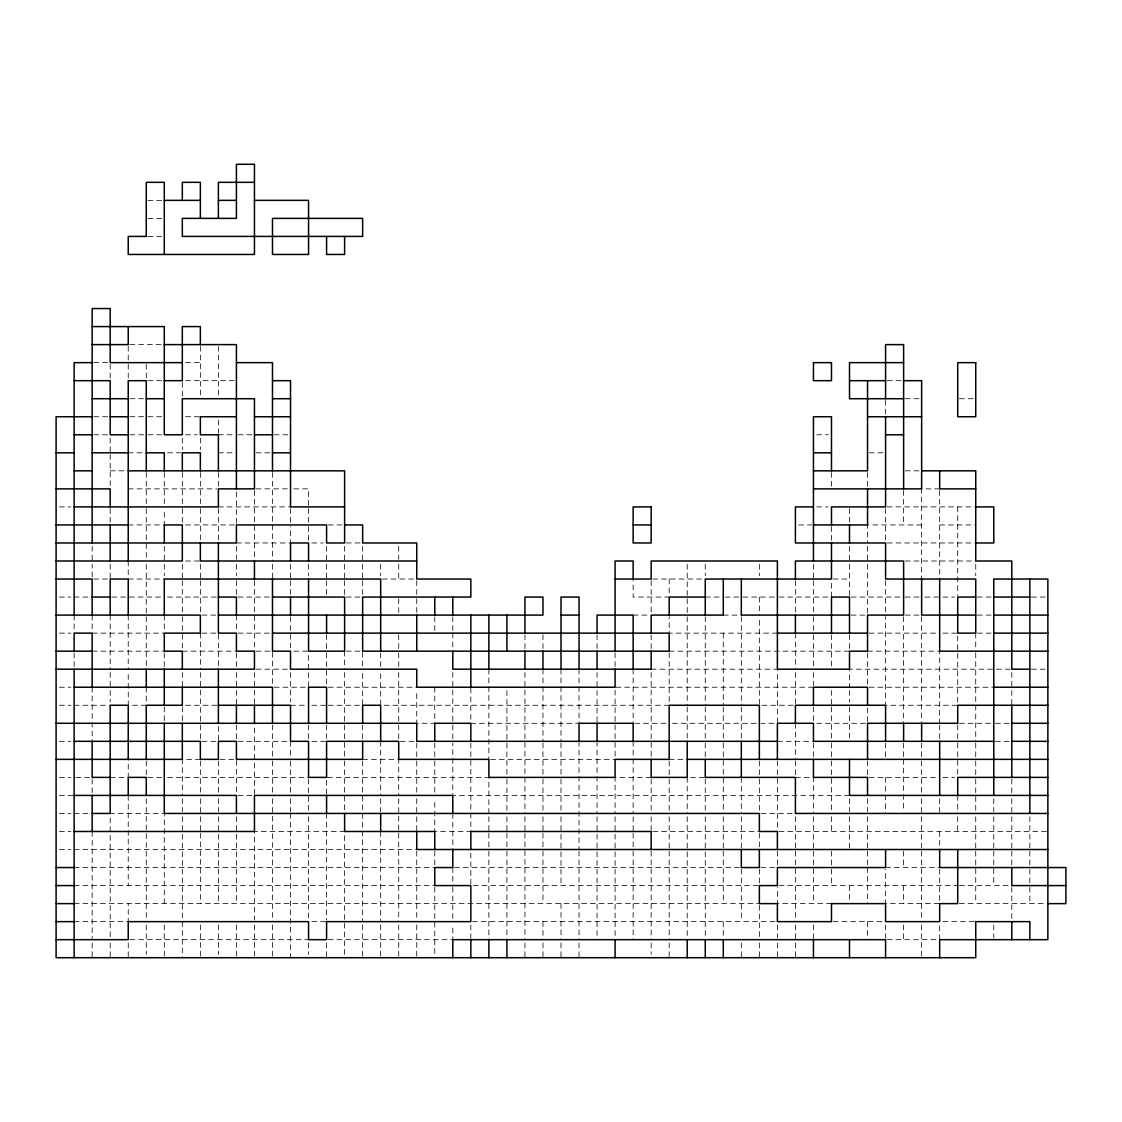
<?xml version="1.0" encoding="UTF-8"?>
<svg xmlns="http://www.w3.org/2000/svg" width="1122" height="1122" viewBox="0 0 1122 1122"><rect width="100%" height="100%" fill="white"/><g stroke="black" fill="none" stroke-linecap="round" stroke-linejoin="round"><path stroke-width="0.75" stroke-dasharray="5 3.75" d="M147.894 200.361L162.648 200.361M147.894 218.383L162.648 218.383M147.894 236.419L162.648 236.419M129.871 344.608L164.289 344.608M93.799 362.644L108.554 362.644M185.607 362.644L200.361 362.644M147.894 380.681L164.289 380.681M185.607 380.681L236.419 380.681M887.222 380.681L903.617 380.681M129.871 398.717L146.267 398.717M905.244 398.717L921.639 398.717M959.352 398.717L974.106 398.717M93.799 416.739L110.194 416.739M129.871 416.739L146.267 416.739M147.894 416.739L162.648 416.739M185.607 416.739L200.361 416.739M93.799 434.775L108.554 434.775M129.871 434.775L146.267 434.775M147.894 434.775L164.289 434.775M185.607 434.775L197.079 434.775M218.383 434.775L234.779 434.775M238.06 434.775L254.456 434.775M274.119 434.775L290.514 434.775M816.732 434.775L828.204 434.775M128.231 452.811L144.626 452.811M167.571 452.811L180.684 452.811M218.383 452.811L236.419 452.811M256.096 452.811L272.492 452.811M869.185 452.811L885.581 452.811M110.194 470.833L126.59 470.833M905.244 470.833L921.639 470.833M128.231 488.869L216.756 488.869M256.096 488.869L290.514 488.869M293.796 488.869L308.55 488.869L308.55 506.906M939.675 488.869L921.639 488.869L921.639 579.036M59.382 506.906L70.854 506.906M218.383 506.906L290.514 506.906M816.732 506.906L828.204 506.906M887.222 506.906L975.733 506.906M128.231 524.942L164.289 524.942L164.289 508.547M185.607 524.942L236.419 524.942L236.419 490.51M328.227 524.942L344.608 524.942M798.696 524.942L811.809 524.942M921.639 524.942L867.544 524.942L867.544 542.964M939.675 524.942L975.733 524.942M236.419 542.964L290.514 542.964L290.514 526.569M311.832 542.964L323.304 542.964M346.249 542.964L362.644 542.964M887.222 542.964L975.733 542.964M185.607 561L200.361 561M905.244 561L975.733 561M128.231 579.036L164.289 579.036M382.322 579.036L416.739 579.036M652.794 579.036L701.979 579.036M833.127 579.036L849.508 579.036M59.382 597.058L70.854 597.058M74.136 597.058L92.158 597.058M111.835 597.058L164.289 597.058M167.571 597.058L218.383 597.058M238.06 597.058L272.492 597.058M346.249 597.058L362.644 597.058M705.261 597.058L723.283 597.058M724.924 597.058L741.319 597.058M742.96 597.058L777.392 597.058M779.019 597.058L831.486 597.058L831.486 580.677M851.149 597.058L903.617 597.058M905.244 597.058L921.639 597.058M924.921 597.058L939.675 597.058M942.957 597.058L954.429 597.058M977.374 597.058L992.129 597.058M1031.469 597.058L1046.223 597.058M202.002 615.094L218.383 615.094M633.131 615.094L649.526 615.094M723.283 615.094L741.319 615.094M851.149 615.094L867.544 615.094M905.244 615.094L921.639 615.094M977.374 615.094L993.769 615.094M59.382 633.131L70.854 633.131M92.158 633.131L164.289 633.131M202.002 633.131L218.383 633.131L218.383 669.189M238.06 633.131L272.492 633.131M777.392 633.131L669.189 633.131L669.189 616.735M869.185 633.131L939.675 633.131M942.957 633.131L957.711 633.131L957.711 705.261L885.581 705.261L885.581 616.735M977.374 633.131L993.769 633.131M92.158 651.167L164.289 651.167M182.325 651.167L236.419 651.167M256.096 651.167L272.492 651.167L272.492 687.225M293.796 651.167L308.55 651.167M346.249 651.167L362.644 651.167L362.644 669.189M669.189 651.167L849.508 651.167M867.544 651.167L939.675 651.167L939.675 723.283M256.096 669.189L290.514 669.189M651.167 669.189L777.392 669.189L777.392 723.283L760.997 723.283M1010.165 669.189L849.508 669.189L849.508 687.225M1031.469 669.189L1047.864 669.189M59.382 687.225L70.854 687.225M274.119 687.225L308.55 687.225L308.55 652.794M328.227 687.225L416.739 687.225M813.45 687.225L615.094 687.225L615.094 723.283M869.185 687.225L993.769 687.225M59.382 705.261L70.854 705.261M74.136 705.261L110.194 705.261M146.267 705.261L128.231 705.261L128.231 672.471M185.607 705.261L218.383 705.261M290.514 705.261L306.909 705.261M311.832 705.261L326.586 705.261M328.227 705.261L362.644 705.261L362.644 672.471M634.772 723.283L669.189 723.283M672.471 723.283L759.356 723.283M816.732 723.283L867.544 723.283L867.544 706.902M959.352 723.283L993.769 723.283M995.41 723.283L1011.806 723.283M59.382 741.319L70.854 741.319M202.002 741.319L218.383 741.319L218.383 723.283M238.06 741.319L290.514 741.319L290.514 759.356M311.832 741.319L326.586 741.319L326.586 724.924M400.344 741.319L416.739 741.319M777.392 741.319L813.45 741.319M995.41 741.319L1010.165 741.319M200.361 759.356L182.325 759.356L182.325 795.414M220.024 759.356L236.419 759.356L236.419 795.414M362.644 759.356L398.717 759.356L398.717 795.414M490.51 759.356L615.094 759.356M669.189 759.356L685.584 759.356M59.382 777.392L70.854 777.392M75.777 777.392L92.158 777.392M110.194 777.392L128.231 777.392L128.231 759.356M147.894 777.392L164.289 777.392M167.571 777.392L308.55 777.392M651.167 777.392L615.094 777.392L615.094 813.45M690.507 777.392L705.261 777.392M795.414 777.392L813.45 777.392L813.45 813.45M869.185 777.392L939.675 777.392M942.957 777.392L954.429 777.392M59.382 795.414L74.136 795.414M238.06 795.414L254.456 795.414L254.456 723.283M849.508 795.414L452.811 795.414L452.811 742.96M59.382 813.45L70.854 813.45M74.136 813.45L92.158 813.45M760.997 813.45L795.414 813.45M59.382 831.486L70.854 831.486M652.794 831.486L759.356 831.486M779.019 831.486L1047.864 831.486M59.382 849.508L70.854 849.508M74.136 849.508L416.739 849.508M74.136 867.544L434.775 867.544M454.452 867.544L741.319 867.544M760.997 867.544L777.392 867.544M885.581 867.544L939.675 867.544M74.136 885.581L434.775 885.581M779.019 885.581L957.711 885.581M959.352 885.581L1010.165 885.581M74.136 903.617L759.356 903.617M831.486 903.617L777.392 903.617L777.392 887.222M959.352 903.617L1046.223 903.617M74.136 921.639L128.231 921.639L128.231 903.617M311.832 921.639L326.586 921.639M472.474 921.639L777.392 921.639M833.127 921.639L885.581 921.639M942.957 921.639L975.733 921.639M129.871 939.675L308.55 939.675M328.227 939.675L452.811 939.675L452.811 924.921M887.222 939.675L939.675 939.675L939.675 924.921M1029.842 816.732L1029.842 849.508M1029.842 851.149L1029.842 867.544M1029.842 869.185L1029.842 883.94M1029.842 887.222L1029.842 903.617M1011.806 672.471L1011.806 687.225M1011.806 690.507L1011.806 705.261M1011.806 779.019L1011.806 795.414M1011.806 798.696L1011.806 813.45M1011.806 816.732L1011.806 849.508M1011.806 851.149L1011.806 867.544M1011.806 887.222L1011.806 921.639M993.769 798.696L993.769 811.809M993.769 816.732L993.769 849.508M993.769 851.149L993.769 885.581M993.769 924.921L993.769 938.034M975.733 564.282L975.733 575.754M975.733 633.131L975.733 651.167M975.733 652.794L975.733 741.319M975.733 742.96L975.733 759.356M975.733 760.997L975.733 775.751M975.733 779.019L975.733 813.45M975.733 816.732L975.733 849.508M975.733 851.149L975.733 903.617M957.711 506.906L957.711 595.431M957.711 724.924L957.711 741.319M957.711 742.96L957.711 775.751M957.711 795.414L957.711 813.45M957.711 816.732L957.711 831.486M939.675 490.51L939.675 579.036M939.675 724.924L939.675 741.319M939.675 798.696L939.675 813.45M939.675 831.486L939.675 849.508M939.675 869.185L939.675 903.617L885.581 903.617L885.581 869.185M921.639 616.735L921.639 723.283M921.639 742.96L921.639 759.356M921.639 760.997L921.639 795.414M921.639 798.696L921.639 813.45M921.639 816.732L921.639 849.508M921.639 851.149L921.639 919.998M921.639 924.921L921.639 957.711M903.617 490.51L903.617 524.942M903.617 616.735L903.617 723.283M903.617 742.96L903.617 757.715M903.617 759.356L903.617 811.809M903.617 851.149L903.617 867.544M903.617 885.581L903.617 903.617M903.617 924.921L903.617 939.675M885.581 400.344L885.581 415.098M885.581 508.547L885.581 542.964M885.581 580.677L885.581 615.094M885.581 742.96L885.581 757.715M885.581 777.392L885.581 813.45M885.581 924.921L885.581 938.034M867.544 472.474L867.544 487.228M867.544 546.246L867.544 561M867.544 564.282L867.544 613.453M867.544 652.794L867.544 687.225M867.544 760.997L867.544 775.751M867.544 798.696L867.544 811.809M867.544 816.732L867.544 849.508M867.544 851.149L867.544 865.904M867.544 867.544L867.544 903.617M867.544 921.639L867.544 939.675M849.508 508.547L849.508 523.301M849.508 546.246L849.508 561M849.508 564.282L849.508 595.431M849.508 634.772L849.508 649.526M849.508 690.507L849.508 701.979M849.508 706.902L849.508 741.319M849.508 798.696L849.508 811.809M849.508 816.732L849.508 849.508M849.508 885.581L849.508 901.976M831.486 472.474L831.486 488.869M831.486 526.569L831.486 541.323M831.486 634.772L831.486 669.189M831.486 690.507L831.486 705.261M831.486 706.902L831.486 741.319M831.486 742.96L831.486 757.715M831.486 760.997L831.486 813.45M831.486 816.732L831.486 831.486M831.486 851.149L831.486 867.544M831.486 869.185L831.486 885.581M813.45 564.282L813.45 579.036M813.45 580.677L813.45 615.094M813.45 616.735L813.45 633.131M813.45 634.772L813.45 669.189M813.45 672.471L813.45 685.584M813.45 706.902L813.45 723.283M813.45 742.96L813.45 757.715M813.45 816.732L813.45 849.508M813.45 851.149L813.45 903.617M813.45 924.921L813.45 939.675M795.414 580.677L795.414 615.094M795.414 633.131L795.414 669.189M795.414 672.471L795.414 705.261L759.356 705.261L759.356 616.735M795.414 723.283L795.414 759.356M795.414 760.997L795.414 775.751M795.414 816.732L795.414 849.508M795.414 851.149L795.414 921.639M795.414 924.921L795.414 939.675M795.414 942.957L795.414 957.711M777.392 760.997L777.392 831.486M777.392 851.149L777.392 865.904M777.392 924.921L777.392 938.034M777.392 942.957L777.392 957.711M759.356 564.282L759.356 575.754M759.356 597.058L759.356 615.094M759.356 760.997L759.356 777.392M759.356 779.019L759.356 813.45M759.356 833.127L759.356 849.508M759.356 869.185L759.356 885.581L470.833 885.581L470.833 851.149M759.356 905.244L759.356 939.675M759.356 942.957L759.356 957.711M741.319 616.735L741.319 705.261M741.319 706.902L741.319 741.319M741.319 777.392L741.319 813.45M741.319 816.732L741.319 849.508M741.319 869.185L741.319 921.639M741.319 942.957L741.319 957.711M723.283 633.131L723.283 705.261M723.283 706.902L723.283 741.319M723.283 742.96L723.283 813.45M723.283 816.732L723.283 849.508M723.283 851.149L723.283 903.617M723.283 921.639L723.283 939.675M705.261 564.282L705.261 575.754M705.261 616.735L705.261 705.261M705.261 706.902L705.261 741.319M705.261 742.96L705.261 759.356M705.261 779.019L705.261 813.45M705.261 816.732L705.261 939.675M687.225 564.282L687.225 595.431M687.225 598.699L687.225 613.453M687.225 616.735L687.225 705.261M687.225 706.902L687.225 741.319M687.225 777.392L687.225 813.45M687.225 816.732L687.225 939.675M669.189 579.036L669.189 597.058L633.131 597.058L633.131 580.677M669.189 652.794L669.189 705.261L380.681 705.261L380.681 672.471M669.189 760.997L669.189 777.392M669.189 779.019L669.189 813.45M669.189 816.732L669.189 849.508M669.189 851.149L669.189 939.675M669.189 942.957L669.189 957.711M651.167 580.677L651.167 615.094M651.167 634.772L651.167 651.167M651.167 672.471L651.167 757.715M651.167 779.019L651.167 813.45M651.167 816.732L651.167 831.486M651.167 851.149L651.167 939.675M651.167 942.957L651.167 954.429M633.131 669.189L633.131 723.283M633.131 741.319L633.131 813.45M633.131 816.732L633.131 831.486M633.131 833.127L633.131 849.508M633.131 851.149L633.131 939.675M615.094 652.794L615.094 667.548M615.094 724.924L615.094 757.715M615.094 816.732L615.094 939.675M597.058 634.772L597.058 649.526M597.058 672.471L597.058 687.225M597.058 690.507L597.058 723.283M597.058 741.319L597.058 813.45M597.058 816.732L597.058 939.675M579.036 669.189L579.036 723.283L470.833 723.283L470.833 687.225M579.036 741.319L579.036 849.508M579.036 851.149L579.036 939.675M579.036 942.957L579.036 957.711M561 669.189L561 741.319M561 742.96L561 777.392M561 779.019L561 813.45M561 816.732L561 885.581M561 903.617L561 939.675M561 942.957L561 957.711M542.964 634.772L542.964 649.526M542.964 669.189L542.964 741.319M542.964 742.96L542.964 777.392M542.964 779.019L542.964 813.45M542.964 816.732L542.964 831.486M542.964 833.127L542.964 847.881M542.964 851.149L542.964 903.617M542.964 921.639L542.964 939.675M542.964 942.957L542.964 957.711M524.942 634.772L524.942 649.526M524.942 672.471L524.942 813.45M524.942 816.732L524.942 831.486M524.942 833.127L524.942 939.675M524.942 942.957L524.942 957.711M506.906 690.507L506.906 777.392M506.906 779.019L506.906 813.45M506.906 816.732L506.906 831.486M506.906 833.127L506.906 847.881M506.906 851.149L506.906 939.675M488.869 669.189L488.869 759.356M488.869 813.45L488.869 777.392L326.586 777.392L326.586 795.414M488.869 816.732L488.869 831.486M488.869 833.127L488.869 849.508M488.869 851.149L488.869 939.675M470.833 742.96L470.833 831.486L434.775 831.486L434.775 798.696M470.833 924.921L470.833 939.675M452.811 616.735L452.811 631.49M452.811 633.131L452.811 649.526M452.811 672.471L452.811 739.678M452.811 813.45L452.811 849.508M452.811 867.544L452.811 885.581M452.811 887.222L452.811 921.639M434.775 616.735L434.775 633.131M434.775 687.225L434.775 723.283L416.739 723.283L416.739 690.507M434.775 742.96L434.775 757.715M434.775 760.997L434.775 795.414M434.775 851.149L434.775 865.904M434.775 887.222L434.775 957.711M416.739 580.677L416.739 597.058M416.739 598.699L416.739 615.094M416.739 742.96L416.739 759.356M416.739 760.997L416.739 795.414M416.739 798.696L416.739 813.45M416.739 816.732L416.739 831.486M416.739 851.149L416.739 919.998M416.739 924.921L416.739 957.711M398.717 546.246L398.717 559.359M398.717 564.282L398.717 579.036M398.717 598.699L398.717 615.094M398.717 634.772L398.717 651.167M398.717 652.794L398.717 669.189M398.717 672.471L398.717 741.319M398.717 798.696L398.717 831.486M398.717 833.127L398.717 921.639M398.717 924.921L398.717 957.711M380.681 564.282L380.681 575.754M380.681 652.794L380.681 669.189M380.681 741.319L380.681 795.414M380.681 798.696L380.681 811.809M380.681 831.486L380.681 921.639M380.681 924.921L380.681 957.711M362.644 546.246L362.644 561M362.644 564.282L362.644 579.036M362.644 580.677L362.644 595.431M362.644 724.924L362.644 739.678M362.644 760.997L362.644 921.639M362.644 924.921L362.644 957.711M344.608 546.246L344.608 561M344.608 564.282L344.608 579.036M344.608 580.677L344.608 595.431M344.608 651.167L344.608 669.189M344.608 672.471L344.608 759.356M344.608 760.997L344.608 813.45M344.608 954.429L344.608 831.486L254.456 831.486L254.456 919.998M326.586 546.246L326.586 561M326.586 564.282L326.586 579.036M326.586 580.677L326.586 597.058M326.586 634.772L326.586 651.167M326.586 652.794L326.586 687.225M326.586 813.45L326.586 919.998M326.586 942.957L326.586 957.711M308.55 508.547L308.55 523.301M308.55 526.569L308.55 541.323M308.55 564.282L308.55 575.754M308.55 724.924L308.55 741.319M308.55 779.019L308.55 813.45M308.55 816.732L308.55 919.998M308.55 942.957L308.55 954.429M290.514 508.547L290.514 524.942M290.514 564.282L290.514 579.036M290.514 580.677L290.514 597.058M290.514 616.735L290.514 649.526M290.514 672.471L290.514 701.979M290.514 760.997L290.514 795.414M290.514 798.696L290.514 811.809M290.514 813.45L290.514 957.711M272.492 472.474L272.492 561M272.492 564.282L272.492 579.036M272.492 724.924L272.492 759.356M272.492 760.997L272.492 795.414M272.492 798.696L272.492 921.639M272.492 924.921L272.492 957.711M254.456 490.51L254.456 561M254.456 580.677L254.456 651.167M254.456 672.471L254.456 705.261M254.456 924.921L254.456 957.711M236.419 546.246L236.419 559.359M236.419 564.282L236.419 575.754M236.419 580.677L236.419 595.431M236.419 615.094L236.419 631.49M236.419 652.794L236.419 667.548M236.419 672.471L236.419 687.225M236.419 690.507L236.419 705.261M236.419 724.924L236.419 741.319M236.419 816.732L236.419 903.617M236.419 924.921L236.419 957.711M218.383 346.249L218.383 398.717M218.383 420.021L218.383 433.134M218.383 472.474L218.383 487.228M218.383 508.547L218.383 542.964M218.383 760.997L218.383 795.414M218.383 798.696L218.383 811.809M218.383 816.732L218.383 903.617M218.383 924.921L218.383 954.429M200.361 346.249L200.361 398.717M200.361 438.057L200.361 449.529M200.361 472.474L200.361 506.906M200.361 508.547L200.361 542.964M200.361 564.282L200.361 579.036M200.361 580.677L200.361 615.094M200.361 633.131L200.361 669.189M200.361 672.471L200.361 723.283M200.361 724.924L200.361 741.319M200.361 760.997L200.361 795.414M200.361 798.696L200.361 813.45M200.361 816.732L200.361 831.486M200.361 833.127L200.361 903.617M200.361 924.921L200.361 957.711M182.325 382.322L182.325 398.717M182.325 438.057L182.325 449.529M182.325 472.474L182.325 506.906M182.325 508.547L182.325 523.301M182.325 564.282L182.325 579.036M182.325 580.677L182.325 615.094M182.325 616.735L182.325 649.526M182.325 672.471L182.325 687.225M182.325 706.902L182.325 723.283M182.325 798.696L182.325 811.809M182.325 816.732L182.325 957.711M164.289 472.474L164.289 506.906M164.289 546.246L164.289 561M164.289 564.282L164.289 575.754M164.289 615.094L164.289 631.49M164.289 652.794L164.289 669.189M164.289 706.902L164.289 721.656M164.289 903.617L164.289 813.45L110.194 813.45L110.194 939.675M164.289 924.921L164.289 957.711M146.267 364.285L146.267 379.04M146.267 472.474L146.267 506.906M146.267 508.547L146.267 561M146.267 564.282L146.267 669.189M146.267 687.225L146.267 701.979M146.267 760.997L146.267 777.392M146.267 798.696L146.267 919.998M146.267 924.921L146.267 954.429M128.231 346.249L128.231 362.644M128.231 364.285L128.231 379.04M128.231 561L128.231 575.754M128.231 615.094L128.231 669.189M128.231 795.414L128.231 885.581M128.231 942.957L128.231 957.711M110.194 364.285L110.194 380.681M110.194 438.057L110.194 452.811M110.194 454.452L110.194 488.869M110.194 508.547L110.194 524.942M110.194 564.282L110.194 579.036L92.158 579.036L92.158 564.282M110.194 615.094L110.194 669.189M110.194 672.471L110.194 687.225M110.194 690.507L110.194 701.979M110.194 942.957L110.194 957.711M92.158 546.246L92.158 561M92.158 615.094L92.158 631.49M92.158 687.225L92.158 741.319M92.158 779.019L92.158 795.414M92.158 831.486L92.158 939.675M92.158 942.957L92.158 957.711M74.136 615.094L74.136 633.131M74.136 652.794L74.136 667.548"/><path stroke-width="1.5" d="M254.456 182.325L218.383 182.325L218.383 218.383M164.289 200.361L200.361 200.361M218.383 200.361L236.419 200.361M254.456 200.361L308.55 200.361L308.55 254.456L272.492 254.456L272.492 218.383L362.644 218.383L362.644 236.419L182.325 236.419L182.325 218.383L236.419 218.383L236.419 164.289L254.456 164.289L254.456 254.456L128.231 254.456L128.231 236.419L146.267 236.419L146.267 182.325L164.289 182.325L164.289 254.456M92.158 326.586L164.289 326.586L164.289 434.775L182.325 434.775L182.325 398.717L254.456 398.717L254.456 488.869L218.383 488.869L218.383 506.906L74.136 506.906M92.158 344.608L128.231 344.608L128.231 326.586M164.289 344.608L236.419 344.608L236.419 488.869M92.158 362.644L74.136 362.644L74.136 615.094M182.325 362.644L110.194 362.644L110.194 308.55L92.158 308.55L92.158 542.964M236.419 362.644L272.492 362.644L272.492 470.833M903.617 362.644L849.508 362.644L849.508 398.717L903.617 398.717M74.136 380.681L110.194 380.681L110.194 434.775L128.231 434.775M164.289 380.681L182.325 380.681L182.325 326.586L200.361 326.586L200.361 344.608M272.492 380.681L290.514 380.681L290.514 506.906L344.608 506.906M849.508 380.681L885.581 380.681M903.617 380.681L921.639 380.681L921.639 488.869L813.45 488.869M92.158 398.717L128.231 398.717M146.267 398.717L164.289 398.717M272.492 398.717L290.514 398.717M92.158 416.739L56.1 416.739L56.1 957.711L975.733 957.711L975.733 921.639L1029.842 921.639L1029.842 939.675M110.194 416.739L128.231 416.739M236.419 416.739L200.361 416.739L200.361 434.775L218.383 434.775L218.383 470.833M254.456 416.739L290.514 416.739M867.544 416.739L921.639 416.739M74.136 434.775L92.158 434.775M254.456 434.775L272.492 434.775M885.581 434.775L903.617 434.775M56.1 452.811L74.136 452.811M92.158 452.811L128.231 452.811M146.267 452.811L164.289 452.811L164.289 470.833M272.492 452.811L290.514 452.811M813.45 452.811L831.486 452.811M74.136 470.833L92.158 470.833M128.231 470.833L344.608 470.833L344.608 542.964L326.586 542.964L326.586 524.942L236.419 524.942L236.419 542.964L56.1 542.964M813.45 470.833L867.544 470.833L867.544 380.681M921.639 470.833L975.733 470.833L975.733 561L1011.806 561L1011.806 669.189L1029.842 669.189M56.1 488.869L110.194 488.869L110.194 506.906M975.733 488.869L939.675 488.869L939.675 470.833M813.45 506.906L795.414 506.906L795.414 542.964L885.581 542.964L885.581 579.036L975.733 579.036L975.733 633.131L957.711 633.131L957.711 597.058L975.733 597.058M975.733 506.906L993.769 506.906L993.769 542.964L975.733 542.964M56.1 524.942L128.231 524.942M344.608 524.942L362.644 524.942L362.644 542.964L416.739 542.964L416.739 579.036L470.833 579.036L470.833 597.058L362.644 597.058L362.644 651.167L669.189 651.167L669.189 633.131L272.492 633.131M633.131 524.942L651.167 524.942M813.45 524.942L867.544 524.942L867.544 488.869M56.1 561L182.325 561L182.325 524.942L164.289 524.942L164.289 542.964M416.739 561L200.361 561L200.361 542.964M56.1 579.036L92.158 579.036L92.158 615.094M615.094 579.036L651.167 579.036L651.167 561L777.392 561L777.392 669.189L849.508 669.189L849.508 651.167L867.544 651.167L867.544 615.094L903.617 615.094L903.617 561L795.414 561L795.414 579.036M92.158 597.058L110.194 597.058M218.383 597.058L236.419 597.058L236.419 615.094M272.492 597.058L344.608 597.058L344.608 651.167L308.55 651.167L308.55 579.036M705.261 597.058L669.189 597.058L669.189 615.094M993.769 597.058L1029.842 597.058M56.1 615.094L200.361 615.094L200.361 633.131L164.289 633.131L164.289 651.167L182.325 651.167L182.325 669.189M218.383 615.094L542.964 615.094L542.964 597.058L524.942 597.058L524.942 633.131M561 615.094L579.036 615.094M849.508 615.094L741.319 615.094L741.319 579.036M975.733 615.094L921.639 615.094L921.639 579.036M993.769 615.094L1047.864 615.094M777.392 633.131L867.544 633.131M993.769 633.131L1047.864 633.131M56.1 651.167L92.158 651.167M1047.864 651.167L939.675 651.167L939.675 579.036M56.1 669.189L254.456 669.189L254.456 651.167L236.419 651.167L236.419 633.131L218.383 633.131L218.383 542.964M74.136 687.225L272.492 687.225L272.492 723.283M993.769 687.225L1047.864 687.225M218.383 705.261L290.514 705.261L290.514 741.319L308.55 741.319L308.55 777.392L326.586 777.392L326.586 741.319L398.717 741.319L398.717 759.356L488.869 759.356L488.869 777.392L615.094 777.392L615.094 759.356L669.189 759.356L669.189 705.261L759.356 705.261L759.356 759.356M1047.864 705.261L957.711 705.261L957.711 723.283L867.544 723.283L867.544 759.356M56.1 723.283L416.739 723.283L416.739 741.319L777.392 741.319M1011.806 723.283L1047.864 723.283M74.136 741.319L200.361 741.319L200.361 759.356L218.383 759.356L218.383 741.319L236.419 741.319L236.419 759.356L362.644 759.356L362.644 741.319M993.769 741.319L813.45 741.319L813.45 723.283L777.392 723.283L777.392 759.356M1011.806 741.319L1047.864 741.319M56.1 759.356L182.325 759.356L182.325 723.283M687.225 759.356L1047.864 759.356M110.194 777.392L92.158 777.392L92.158 741.319M1047.864 777.392L957.711 777.392L957.711 795.414M74.136 795.414L236.419 795.414L236.419 813.45M1047.864 795.414L849.508 795.414L849.508 759.356M92.158 813.45L110.194 813.45L110.194 705.261L128.231 705.261L128.231 759.356M1047.864 813.45L795.414 813.45L795.414 777.392L705.261 777.392L705.261 759.356M74.136 831.486L254.456 831.486L254.456 795.414L452.811 795.414L452.811 813.45M1047.864 849.508L416.739 849.508L416.739 831.486M56.1 867.544L74.136 867.544M56.1 885.581L74.136 885.581M1065.9 885.581L1011.806 885.581L1011.806 867.544M56.1 903.617L74.136 903.617M1047.864 903.617L1065.9 903.617L1065.9 867.544L939.675 867.544L939.675 849.508M56.1 921.639L74.136 921.639M56.1 939.675L128.231 939.675L128.231 921.639L308.55 921.639L308.55 939.675L326.586 939.675L326.586 921.639L470.833 921.639L470.833 885.581L434.775 885.581L434.775 867.544L452.811 867.544L452.811 849.508M1029.842 579.036L1029.842 813.45M1011.806 705.261L1011.806 777.392M1011.806 921.639L1011.806 939.675M993.769 795.414L993.769 579.036L1047.864 579.036L1047.864 939.675L939.675 939.675L939.675 957.711M957.711 849.508L957.711 903.617L939.675 903.617L939.675 921.639L885.581 921.639L885.581 903.617L831.486 903.617L831.486 921.639L777.392 921.639L777.392 903.617L759.356 903.617L759.356 885.581L777.392 885.581L777.392 867.544L885.581 867.544L885.581 849.508M939.675 741.319L939.675 795.414M921.639 723.283L921.639 741.319M903.617 488.869L903.617 344.608L885.581 344.608L885.581 398.717M903.617 723.283L903.617 741.319M885.581 416.739L885.581 506.906L831.486 506.906L831.486 524.942M885.581 741.319L885.581 705.261L795.414 705.261L795.414 723.283M885.581 957.711L885.581 939.675L452.811 939.675L452.811 957.711M867.544 705.261L867.544 687.225L813.45 687.225L813.45 705.261M867.544 795.414L867.544 777.392L813.45 777.392L813.45 759.356M849.508 524.942L849.508 542.964M849.508 633.131L849.508 597.058L831.486 597.058L831.486 633.131M849.508 939.675L849.508 957.711M831.486 470.833L831.486 416.739L813.45 416.739L813.45 561M831.486 542.964L831.486 579.036L705.261 579.036L705.261 615.094M813.45 939.675L813.45 957.711M795.414 615.094L795.414 633.131M777.392 849.508L777.392 831.486L759.356 831.486L759.356 813.45L164.289 813.45L164.289 723.283M759.356 849.508L759.356 867.544L741.319 867.544L741.319 849.508M741.319 741.319L741.319 777.392M723.283 579.036L723.283 615.094L651.167 615.094L651.167 633.131M723.283 939.675L723.283 957.711M705.261 939.675L705.261 957.711M687.225 741.319L687.225 777.392L651.167 777.392L651.167 759.356M687.225 939.675L687.225 957.711M651.167 651.167L651.167 669.189L452.811 669.189L452.811 651.167M651.167 849.508L651.167 831.486L470.833 831.486L470.833 849.508M633.131 579.036L633.131 561L615.094 561L615.094 651.167M633.131 669.189L633.131 615.094L597.058 615.094L597.058 633.131M633.131 741.319L633.131 723.283L579.036 723.283L579.036 741.319M615.094 669.189L615.094 687.225L416.739 687.225L416.739 669.189L290.514 669.189L290.514 651.167L272.492 651.167L272.492 579.036M615.094 939.675L615.094 957.711M597.058 651.167L597.058 669.189M597.058 723.283L597.058 741.319M579.036 669.189L579.036 597.058L561 597.058L561 669.189M542.964 651.167L542.964 669.189M524.942 651.167L524.942 669.189M506.906 615.094L506.906 651.167M506.906 939.675L506.906 957.711M488.869 615.094L488.869 669.189M488.869 939.675L488.869 957.711M470.833 615.094L470.833 687.225M470.833 741.319L470.833 723.283L434.775 723.283L434.775 741.319M470.833 939.675L470.833 957.711M452.811 597.058L452.811 615.094M434.775 597.058L434.775 615.094M434.775 849.508L434.775 831.486L344.608 831.486L344.608 813.45M416.739 615.094L416.739 651.167M380.681 651.167L380.681 579.036L164.289 579.036L164.289 615.094M380.681 741.319L380.681 705.261L362.644 705.261L362.644 723.283M380.681 813.45L380.681 831.486M344.608 236.419L344.608 254.456L326.586 254.456L326.586 236.419M326.586 615.094L326.586 633.131M326.586 723.283L326.586 687.225L308.55 687.225L308.55 723.283M326.586 795.414L326.586 813.45M308.55 561L308.55 542.964L290.514 542.964L290.514 561M290.514 597.058L290.514 615.094M254.456 561L254.456 579.036M254.456 705.261L254.456 723.283M236.419 705.261L236.419 723.283M218.383 669.189L218.383 723.283M200.361 218.383L200.361 182.325L182.325 182.325L182.325 200.361M200.361 470.833L200.361 452.811L182.325 452.811L182.325 470.833M182.325 687.225L182.325 705.261L146.267 705.261L146.267 759.356M164.289 669.189L164.289 705.261M146.267 470.833L146.267 380.681L128.231 380.681L128.231 561M146.267 669.189L146.267 687.225M146.267 795.414L146.267 777.392L128.231 777.392L128.231 795.414M128.231 615.094L128.231 579.036L110.194 579.036L110.194 615.094M110.194 524.942L110.194 561M92.158 687.225L92.158 633.131L74.136 633.131L74.136 651.167M92.158 795.414L92.158 831.486M74.136 669.189L74.136 957.711M831.486 362.644L813.45 362.644L813.45 380.681L831.486 380.681L831.486 362.644M975.733 362.644L957.711 362.644L957.711 416.739L975.733 416.739L975.733 362.644M651.167 506.906L633.131 506.906L633.131 542.964L651.167 542.964L651.167 506.906"/></g></svg>
